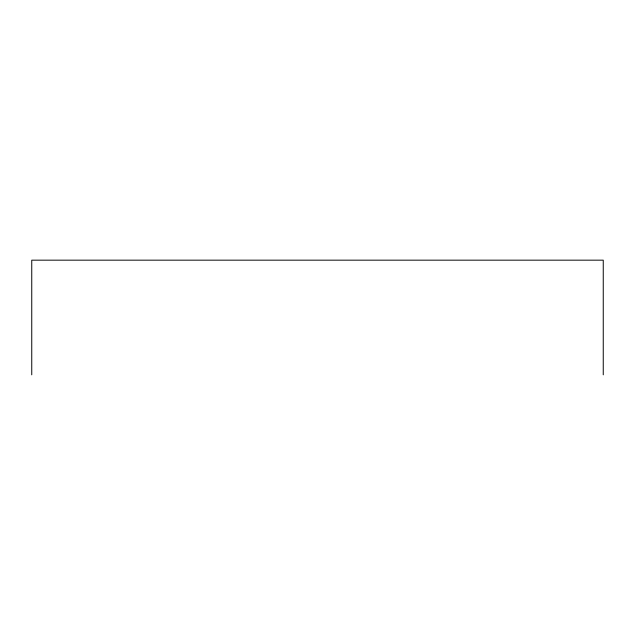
<?xml version="1.0" encoding="UTF-8"?>
<svg xmlns="http://www.w3.org/2000/svg" width="635" height="635" viewBox="0 0 635 635"><rect width="100%" height="100%" fill="white"/><g stroke="black" fill="none" stroke-linecap="round" stroke-linejoin="round"><path stroke-width="0.95" d="M603.25 374.833L603.25 260.167L31.75 260.167L31.75 374.833"/></g></svg>
